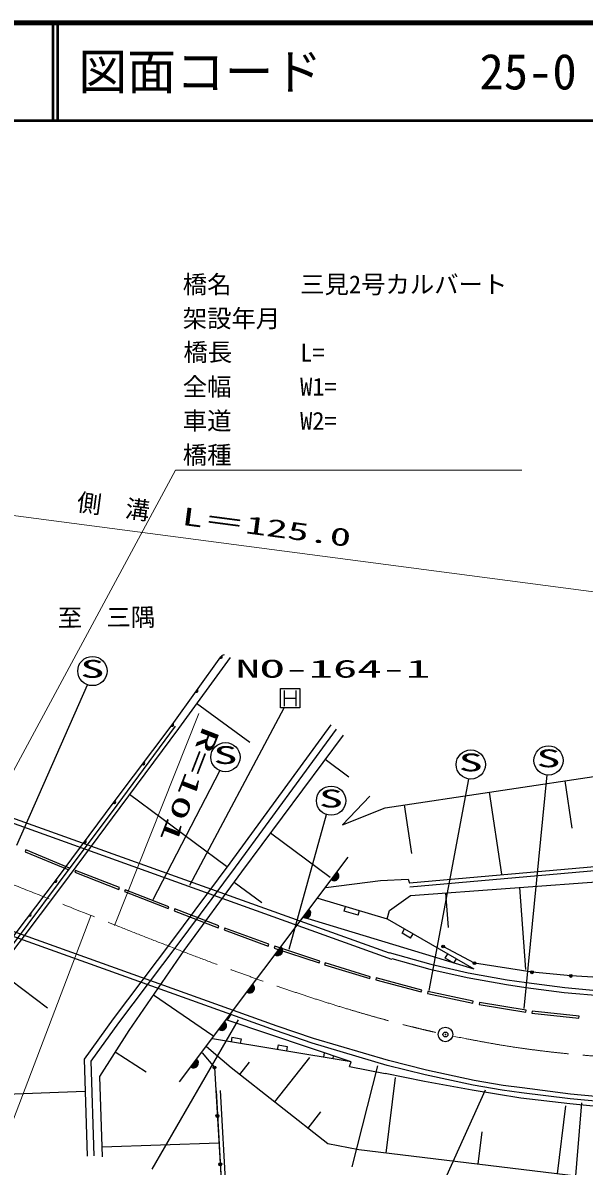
# Model space of a CAD drawing. Units: millimetres, scale not verified. Extents: x 40000 to 680000, y 20000 to 380000.
# Drawn here: x 114682 to 172257, y 262716 to 380000 of the extents above; entities that cross this region are included whole.
import ezdxf
from ezdxf.enums import TextEntityAlignment as Align

# ---------------------------------------------------------------- set-up
doc = ezdxf.new("R2010")
doc.units = ezdxf.units.MM
doc.header["$LTSCALE"] = 1000
doc.header["$PDMODE"] = 32
doc.header["$PDSIZE"] = 500
doc.linetypes.add('CHAIN', pattern=[18.5, 12, -1.5, 3.5, -1.5])
for name, color, linetype, lineweight in [('M-BGD', 7, 'Continuous', 25), ('M-BMK', 2, 'CHAIN', 13), ('M-BMK-SRVR', 3, 'Continuous', 25), ('M-STR-HTXT', 7, 'Continuous', 13), ('M-STR-STRC', 7, 'Continuous', 25), ('M-TTL', 2, 'Continuous', 140), ('M-TTL-LINE', 7, 'Continuous', 50)]:
    doc.layers.add(name, color=color, linetype=linetype, lineweight=lineweight)
for name, color, linetype in [('M-BMK-HTXT', 7, 'Continuous'), ('M-STR-STR1', 7, 'Continuous'), ('M-TTL-TXT', 7, 'Continuous')]:
    doc.layers.add(name, color=color, linetype=linetype)
doc.styles.add('ＭＳ ゴシック', font='')
doc.styles.get('ＭＳ ゴシック').set_extended_font_data('MS Gothic')

msp = doc.modelspace()

# ---------------------------------------------------------------- linework, layer by layer
at = {"layer": 'M-BGD'}
for p, q in [((130002, 307985), (134994, 314963)), ((135963, 314909), (130639, 307613)), ((137981, 306180), (132508, 310174)), ((124057, 300081), (130002, 307985)), ((130318, 307851), (124315, 299757)), ((130639, 307613), (124636, 299519)), ((135941, 293808), (146303, 307972)), ((136504, 293392), (146868, 307559)), ((90281, 306295), (152512, 283959)), ((90396, 306784), (152246, 284586)), ((137149, 292903), (147571, 306932)), ((148104, 302633), (145703, 304417)), ((151848, 299469), (174634, 302891)), ((171023, 297402), (170296, 302239)), ((135559, 293462), (125614, 300837)), ((147483, 297725), (150291, 300663)), ((163800, 292653), (162536, 301074)), ((118023, 291983), (124057, 300081)), ((124315, 299757), (118320, 291694)), ((124636, 299519), (118641, 291454)), ((147483, 297725), (151848, 299469)), ((154569, 294805), (153824, 299766)), ((146201, 292337), (140097, 296871)), ((140598, 276615), (87655, 295608)), ((140763, 277087), (87772, 296097)), ((114988, 295156), (114911, 294971)), ((114911, 294971), (119405, 293103)), ((119482, 293288), (114988, 295156)), ((130754, 271378), (148038, 294416)), ((119405, 293103), (119482, 293288)), ((129962, 285769), (135941, 293808)), ((130522, 285349), (136504, 293392)), ((178085, 293851), (154349, 291730)), ((178121, 293453), (154385, 291331)), ((120090, 293059), (120017, 292873)), ((120017, 292873), (124532, 291100)), ((124605, 291287), (120090, 293059)), ((131244, 284842), (137149, 292903)), ((151353, 292021), (154222, 292171)), ((154222, 292171), (154349, 291730)), ((154435, 290470), (178447, 292255)), ((110132, 281558), (118023, 291983)), ((118320, 291694), (110453, 281232)), ((118641, 291454), (110771, 280988)), ((124532, 291100), (124605, 291287)), ((125164, 291064), (125092, 290878)), ((125092, 290878), (129598, 289135)), ((129670, 289321), (125164, 291064)), ((139192, 289741), (136355, 291819)), ((145766, 291308), (151353, 292021)), ((166274, 282877), (165648, 291303)), ((144935, 290198), (152050, 288081)), ((152293, 288939), (154435, 290470)), ((158333, 287187), (158069, 290740)), ((129598, 289135), (129670, 289321)), ((130283, 289098), (130211, 288912)), ((130211, 288912), (134706, 287167)), ((134778, 287353), (130283, 289098)), ((147638, 288872), (147781, 289351)), ((149061, 288448), (147638, 288872)), ((149061, 288448), (149204, 288927)), ((152050, 288081), (152293, 288939)), ((134706, 287167), (134778, 287353)), ((143169, 287902), (143478, 288251)), ((143478, 288251), (160926, 282943)), ((152050, 288081), (160926, 282943)), ((135401, 287145), (135331, 286958)), ((135331, 286958), (139846, 285287)), ((139915, 285475), (135401, 287145)), ((153574, 286620), (153825, 287053)), ((154462, 286107), (153574, 286620)), ((154462, 286107), (154713, 286539)), ((123966, 277844), (129962, 285769)), ((124530, 277429), (130522, 285349)), ((139846, 285287), (139915, 285475)), ((140524, 285271), (140462, 285081)), ((140462, 285081), (145067, 283564)), ((145130, 283754), (140524, 285271)), ((161007, 283540), (157794, 285244)), ((125589, 276643), (131244, 284842)), ((152246, 284586), (152261, 284620)), ((152261, 284620), (156539, 283423)), ((152512, 283959), (152541, 284023)), ((152541, 284023), (156416, 282938)), ((158012, 284052), (158263, 284485)), ((158900, 283538), (158012, 284052)), ((158900, 283538), (159150, 283971)), ((117216, 278926), (112108, 282767)), ((145067, 283564), (145130, 283754)), ((145697, 283566), (145639, 283375)), ((145639, 283375), (150259, 281958)), ((150318, 282149), (145697, 283566)), ((156416, 282938), (160266, 282064)), ((156539, 283423), (160365, 282554)), ((166916, 282608), (161007, 283540)), ((150259, 281958), (150318, 282149)), ((150927, 282018), (150876, 281825)), ((150876, 281825), (155549, 280583)), ((155600, 280776), (150927, 282018)), ((160266, 282064), (164290, 281343)), ((160365, 282554), (164372, 281836)), ((164372, 281836), (166332, 281539)), ((166332, 281539), (170260, 281041)), ((170889, 282231), (166916, 282608)), ((174870, 282004), (170889, 282231)), ((155549, 280583), (155600, 280776)), ((156218, 280616), (156176, 280420)), ((156176, 280420), (160842, 279430)), ((160884, 279626), (156218, 280616)), ((164290, 281343), (166263, 281044)), ((166263, 281044), (170206, 280543)), ((170206, 280543), (174226, 280180)), ((170260, 281041), (174259, 280679)), ((134174, 276070), (128089, 280267)), ((160842, 279430), (160884, 279626)), ((161532, 279492), (161500, 279295)), ((161500, 279295), (166292, 278503)), ((166324, 278700), (161532, 279492)), ((135970, 278232), (135623, 277706)), ((166292, 278503), (166324, 278700)), ((166926, 278606), (166905, 278407)), ((166905, 278407), (171714, 277908)), ((171734, 278107), (166926, 278606)), ((171714, 277908), (171734, 278107)), ((120988, 273684), (123966, 277844)), ((121695, 273469), (124530, 277429)), ((148362, 273409), (135623, 277706)), ((144501, 275815), (140763, 277087)), ((122567, 271923), (125589, 276643)), ((148362, 273409), (134145, 275762)), ((136122, 275941), (136040, 275448)), ((136122, 275941), (137070, 275784)), ((137070, 275784), (136988, 275291)), ((144350, 275338), (140598, 276615)), ((152198, 273537), (144501, 275815)), ((136036, 272806), (133532, 274971)), ((140861, 275157), (140779, 274664)), ((140861, 275157), (141809, 275000)), ((141809, 275000), (141727, 274507)), ((152067, 273054), (144350, 275338)), ((121306, 263741), (120988, 273684)), ((122005, 263764), (121695, 273469)), ((127339, 272350), (124149, 274393)), ((133074, 274324), (134343, 272822)), ((137880, 273385), (136895, 272131)), ((144084, 273870), (140498, 269302)), ((145595, 274342), (145518, 273880)), ((146517, 274031), (146466, 273723)), ((148194, 272937), (148362, 273409)), ((156070, 272574), (152198, 273537)), ((134343, 272822), (135220, 257942)), ((145970, 265005), (136036, 272806)), ((148194, 272937), (151850, 272223)), ((155893, 271415), (151850, 272223)), ((155957, 272087), (152067, 273054)), ((160973, 271515), (156070, 272574)), ((122860, 263685), (122567, 271923)), ((152870, 271825), (151928, 264061)), ((160776, 270505), (155893, 271415)), ((160877, 271025), (155957, 272087)), ((163859, 270503), (160877, 271025)), ((163935, 270997), (160973, 271515)), ((165907, 270733), (163935, 270997)), ((121023, 270360), (108926, 269921)), ((134522, 270455), (135208, 258202)), ((134921, 270478), (135608, 258225)), ((165778, 269680), (160776, 270505)), ((165842, 270237), (163859, 270503)), ((170812, 269607), (165842, 270237)), ((170866, 270104), (165907, 270733)), ((175848, 269640), (170866, 270104)), ((170796, 269097), (165778, 269680)), ((170346, 268896), (169500, 261927)), ((175754, 268629), (170796, 269097)), ((175806, 269142), (170812, 269607)), ((145226, 268302), (143908, 266624)), ((161766, 266245), (161362, 262915)), ((134780, 265082), (122825, 264657)), ((149150, 264398), (145970, 265005)), ((171444, 261691), (149150, 264398))]:
    msp.add_line(p, q, dxfattribs=at)
for centre, radius in [((157794, 285244), 150), ((157794, 285244), 100), ((157794, 285244), 50), ((161007, 283540), 150), ((161007, 283540), 100), ((161007, 283540), 50), ((166916, 282608), 150), ((166916, 282608), 100), ((166916, 282608), 50), ((170889, 282231), 150), ((170889, 282231), 100), ((170889, 282231), 50), ((134343, 272822), 150), ((134343, 272822), 100), ((134343, 272822), 50), ((134635, 267862), 150), ((134635, 267862), 100), ((134635, 267862), 50), ((134928, 262902), 150), ((134928, 262902), 100), ((134928, 262902), 50)]:
    msp.add_circle(centre, radius, dxfattribs=at)
for centre, radius, start, end in [((134994, 314963), 150, 234.41974, 54.41974), ((134994, 314963), 100, 234.41974, 54.41974), ((134994, 314963), 50, 234.41974, 54.41974), ((135401, 314672), 500, 99.41974, 144.41974), ((132498, 311474), 150, 234.41974, 54.41974), ((132498, 311474), 100, 234.41974, 54.41974), ((132498, 311474), 50, 234.41974, 54.41974), ((130002, 307985), 150, 233.05222, 54.41974), ((130002, 307985), 100, 233.05222, 54.41974), ((130002, 307985), 50, 233.05222, 54.41974), ((127030, 304033), 150, 233.05222, 53.05222), ((127030, 304033), 100, 233.05222, 53.05222), ((127030, 304033), 50, 233.05222, 53.05222), ((124057, 300081), 150, 233.30766, 53.05222), ((124057, 300081), 100, 233.30766, 53.05222), ((124057, 300081), 50, 233.30766, 53.05222), ((121040, 296032), 150, 233.30766, 53.30766), ((121040, 296032), 100, 233.30766, 53.30766), ((121040, 296032), 50, 233.30766, 53.30766), ((118023, 291983), 150, 232.87832, 53.30766), ((118023, 291983), 100, 232.87832, 53.30766), ((146598, 292496), 500, 233.12172, 53.12172), ((146598, 292496), 500, 233.12172, 53.12172), ((146598, 292496), 450, 233.12172, 53.12172), ((146598, 292496), 400, 233.12172, 53.12172), ((146598, 292496), 350, 233.12172, 53.12172), ((146598, 292496), 300, 233.12172, 53.12172), ((146598, 292496), 250, 233.12172, 53.12172), ((146598, 292496), 200, 233.12172, 53.12172), ((146598, 292496), 150, 233.12172, 53.12172), ((146598, 292496), 100, 233.12172, 53.12172), ((146598, 292496), 50, 233.12172, 53.12172), ((118023, 291983), 50, 232.87832, 53.30766), ((115393, 288508), 150, 232.87832, 52.87832), ((115393, 288508), 100, 232.87832, 52.87832), ((115393, 288508), 50, 232.87832, 52.87832), ((143717, 288657), 500, 233.12172, 53.12172), ((143717, 288657), 500, 233.12172, 53.12172), ((143717, 288657), 450, 233.12172, 53.12172), ((143717, 288657), 400, 233.12172, 53.12172), ((143717, 288657), 350, 233.12172, 53.12172), ((143717, 288657), 300, 233.12172, 53.12172), ((143717, 288657), 250, 233.12172, 53.12172), ((143717, 288657), 200, 233.12172, 53.12172), ((143717, 288657), 150, 233.12172, 53.12172), ((143717, 288657), 100, 233.12172, 53.12172), ((143717, 288657), 50, 233.12172, 53.12172), ((140836, 284817), 500, 233.12172, 53.12172), ((140836, 284817), 500, 233.12172, 53.12172), ((140836, 284817), 450, 233.12172, 53.12172), ((140836, 284817), 400, 233.12172, 53.12172), ((140836, 284817), 350, 233.12172, 53.12172), ((140836, 284817), 300, 233.12172, 53.12172), ((140836, 284817), 250, 233.12172, 53.12172), ((140836, 284817), 200, 233.12172, 53.12172), ((140836, 284817), 150, 233.12172, 53.12172), ((140836, 284817), 100, 233.12172, 53.12172), ((140836, 284817), 50, 233.12172, 53.12172), ((137956, 280977), 500, 233.12172, 53.12172), ((137956, 280977), 500, 233.12172, 53.12172), ((137956, 280977), 450, 233.12172, 53.12172), ((137956, 280977), 400, 233.12172, 53.12172), ((137956, 280977), 350, 233.12172, 53.12172), ((137956, 280977), 300, 233.12172, 53.12172), ((137956, 280977), 250, 233.12172, 53.12172), ((137956, 280977), 200, 233.12172, 53.12172), ((137956, 280977), 150, 233.12172, 53.12172), ((137956, 280977), 100, 233.12172, 53.12172), ((137956, 280977), 50, 233.12172, 53.12172), ((135075, 277137), 500, 233.12172, 53.12172), ((135075, 277137), 500, 233.12172, 53.12172), ((135075, 277137), 450, 233.12172, 53.12172), ((135075, 277137), 400, 233.12172, 53.12172), ((135075, 277137), 350, 233.12172, 53.12172), ((135075, 277137), 300, 233.12172, 53.12172), ((135075, 277137), 250, 233.12172, 53.12172), ((135075, 277137), 200, 233.12172, 53.12172), ((135075, 277137), 150, 233.12172, 53.12172), ((135075, 277137), 100, 233.12172, 53.12172), ((135075, 277137), 50, 233.12172, 53.12172), ((132194, 273298), 500, 233.12172, 53.12172), ((132194, 273298), 500, 233.12172, 53.12172), ((132194, 273298), 450, 233.12172, 53.12172), ((132194, 273298), 400, 233.12172, 53.12172), ((132194, 273298), 350, 233.12172, 53.12172), ((132194, 273298), 300, 233.12172, 53.12172), ((132194, 273298), 250, 233.12172, 53.12172), ((132194, 273298), 200, 233.12172, 53.12172), ((132194, 273298), 150, 233.12172, 53.12172), ((132194, 273298), 100, 233.12172, 53.12172), ((132194, 273298), 50, 233.12172, 53.12172)]:
    msp.add_arc(centre, radius, start, end, dxfattribs=at)
at = {"layer": 'M-BMK'}
for points, knots in [([(158790, 276053), (160505, 275719), (162220, 275385), (163943, 275102), (165666, 274820), (167398, 274590), (169134, 274395), (170870, 274201), (172610, 274042), (174354, 273941), (175075, 273900), (175796, 273869), (176517, 273845), (177238, 273821), (177960, 273804), (178682, 273796), (179403, 273787), (180125, 273786), (180847, 273793), (185342, 273836), (189837, 274170), (194292, 274804), (200894, 275743), (207408, 277341), (213696, 279573), (219977, 281801), (226034, 284661), (231749, 288081), (235569, 290367), (239236, 292903), (242724, 295660), (243306, 296120), (243882, 296586), (244453, 297060), (245024, 297533), (245589, 298013), (246150, 298498), (246710, 298983), (247266, 299474), (247813, 299975), (247922, 300075), (248031, 300176), (248139, 300277), (248157, 300294), (248175, 300310), (248193, 300327), (248212, 300344), (248230, 300361), (248248, 300378), (248266, 300394), (248284, 300411), (248302, 300428), (248349, 300472), (248396, 300516), (248443, 300559), (248490, 300603), (248537, 300647), (248584, 300691), (248630, 300735), (248677, 300779), (248724, 300823)], [0, 0, 0, 0, 1, 1, 1, 2, 2, 2, 3, 3, 3, 4, 4, 4, 5, 5, 5, 6, 6, 6, 7, 7, 7, 8, 8, 8, 9, 9, 9, 10, 10, 10, 11, 11, 11, 12, 12, 12, 13, 13, 13, 14, 14, 14, 15, 15, 15, 16, 16, 16, 17, 17, 17, 18, 18, 18, 19, 19, 19, 20, 20, 20, 20]), ([(88556, 299981), (88735, 299937), (88915, 299892), (89095, 299847), (89274, 299801), (89454, 299756), (89633, 299709), (89812, 299663), (89991, 299617), (90170, 299570), (91245, 299288), (92316, 298993), (93384, 298687), (94985, 298226), (96579, 297740), (98164, 297225), (98852, 297001), (99538, 296772), (100224, 296541), (100909, 296309), (101593, 296074), (102277, 295837), (102960, 295599), (103642, 295358), (104324, 295114), (108563, 293595), (112761, 291960), (116949, 290303), (123143, 287852), (129317, 285351), (135567, 283044), (139735, 281506), (143937, 280053), (148193, 278776), (148902, 278563), (149613, 278355), (150325, 278153), (151037, 277951), (151751, 277754), (152466, 277561), (153181, 277369), (153898, 277181), (154617, 277003), (154910, 276930), (155204, 276859), (155497, 276789), (155791, 276719), (156085, 276650), (156380, 276582), (156674, 276515), (156969, 276448), (157264, 276382)], [0, 0, 0, 0, 1, 1, 1, 2, 2, 2, 3, 3, 3, 4, 4, 4, 5, 5, 5, 6, 6, 6, 7, 7, 7, 8, 8, 8, 9, 9, 9, 10, 10, 10, 11, 11, 11, 12, 12, 12, 13, 13, 13, 14, 14, 14, 15, 15, 15, 16, 16, 16, 17, 17, 17, 17])]:
    msp.add_open_spline(points, degree=3, knots=knots, dxfattribs=at)
at = {"layer": 'M-BMK-SRVR'}
msp.add_circle((158028, 276222), 750, dxfattribs=at)
msp.add_point((158028, 276222), dxfattribs=at)
at = {"layer": 'M-STR-HTXT'}
for p, q in [((74794, 334598), (189097, 319543)), ((132739, 309146), (124085, 287396)), ((121660, 288401), (111340, 261306))]:
    msp.add_line(p, q, dxfattribs=at)
at = {"layer": 'M-STR-STRC'}
for p, q in [((114049, 295628), (121300, 312102)), ((141097, 309722), (141097, 311722)), ((141097, 311722), (143097, 311722)), ((141487, 311512), (141487, 309912)), ((142687, 311512), (142687, 309912)), ((143097, 311722), (143097, 309722)), ((141437, 309708), (131759, 291502)), ((143097, 309722), (141097, 309722)), ((141487, 310712), (142687, 310712)), ((128034, 290084), (134891, 303285)), ((166119, 278888), (168453, 302842)), ((156356, 280733), (160424, 302430)), ((141998, 284962), (145833, 298782)), ((136772, 277731), (127918, 262390)), ((151053, 273000), (148418, 262658)), ((162104, 270498), (158148, 261713)), ((171987, 269204), (171141, 258784))]:
    msp.add_line(p, q, dxfattribs=at)
for centre in [(121820, 313509), (135465, 304671), (160631, 303916), (168600, 304334), (146300, 300208)]:
    msp.add_circle(centre, 1500, dxfattribs=at)
at = {"layer": 'M-TTL'}
msp.add_line((680000, 380000), (40000, 380000), dxfattribs=at)
at = {"layer": 'M-TTL', "color": 7, "lineweight": 13}
msp.add_lwpolyline([(110621, 297545), (130345, 334124), (165856, 334124)], dxfattribs=at)
at = {"layer": 'M-TTL-LINE'}
for p, q in [((117750, 380000), (117750, 370000)), ((118250, 380000), (118250, 370000)), ((40000, 370000), (680000, 370000))]:
    msp.add_line(p, q, dxfattribs=at)

# ---------------------------------------------------------------- texts
at = {"layer": 'M-BMK-HTXT', "style": 'ＭＳ ゴシック'}
msp.add_text('至\u3000三隅', height=1833, rotation=0.47, dxfattribs=at).set_placement((118269, 317506), align=Align.BOTTOM_LEFT)
at = {"layer": 'M-STR-HTXT', "style": 'ＭＳ ゴシック'}
msp.add_text('側\u3000溝', height=1833, rotation=352.497, dxfattribs=at).set_placement((120070, 329424), align=Align.BOTTOM_LEFT)
for s, rotation, width, p in [('L＝125.0', 352.497, 1.75, (130836, 327966)), ('R=101', 248.843, 2, (132688, 308130))]:
    msp.add_text(s, height=1833, rotation=rotation, dxfattribs=dict(at, width=width)).set_placement(p, align=Align.BOTTOM_LEFT)
at = {"layer": 'M-STR-STR1', "style": 'ＭＳ ゴシック'}
for s, p in [('橋名', (131083, 351707)), ('三見2号カルバート', (143128, 351707)), ('架設年月', (131083, 348207)), ('橋長', (131151, 344758)), ('L=', (143128, 344707)), ('全幅', (131083, 341207)), ('W1=', (143128, 341207)), ('車道', (131083, 337707)), ('W2=', (143128, 337707)), ('橋種', (131083, 334207))]:
    msp.add_text(s, height=1833, dxfattribs=at).set_placement(p, align=Align.BOTTOM_LEFT)
at = {"layer": 'M-STR-STRC', "style": 'ＭＳ ゴシック', "width": 2}
for s, p in [('S', (120570, 312259)), ('NO-164-1', (136524, 312273)), ('S', (134215, 303421)), ('S', (159381, 302666)), ('S', (167350, 303084)), ('S', (145050, 298958))]:
    msp.add_text(s, height=1833, dxfattribs=at).set_placement(p, align=Align.BOTTOM_LEFT)
at = {"layer": 'M-TTL-TXT', "style": 'ＭＳ ゴシック'}
for s, p in [('図面コード', (120380, 375000)), ('25-0', (161521, 375000))]:
    msp.add_text(s, height=3666, dxfattribs=at).set_placement(p, align=Align.MIDDLE_LEFT)

doc.saveas('drawing.dxf')
